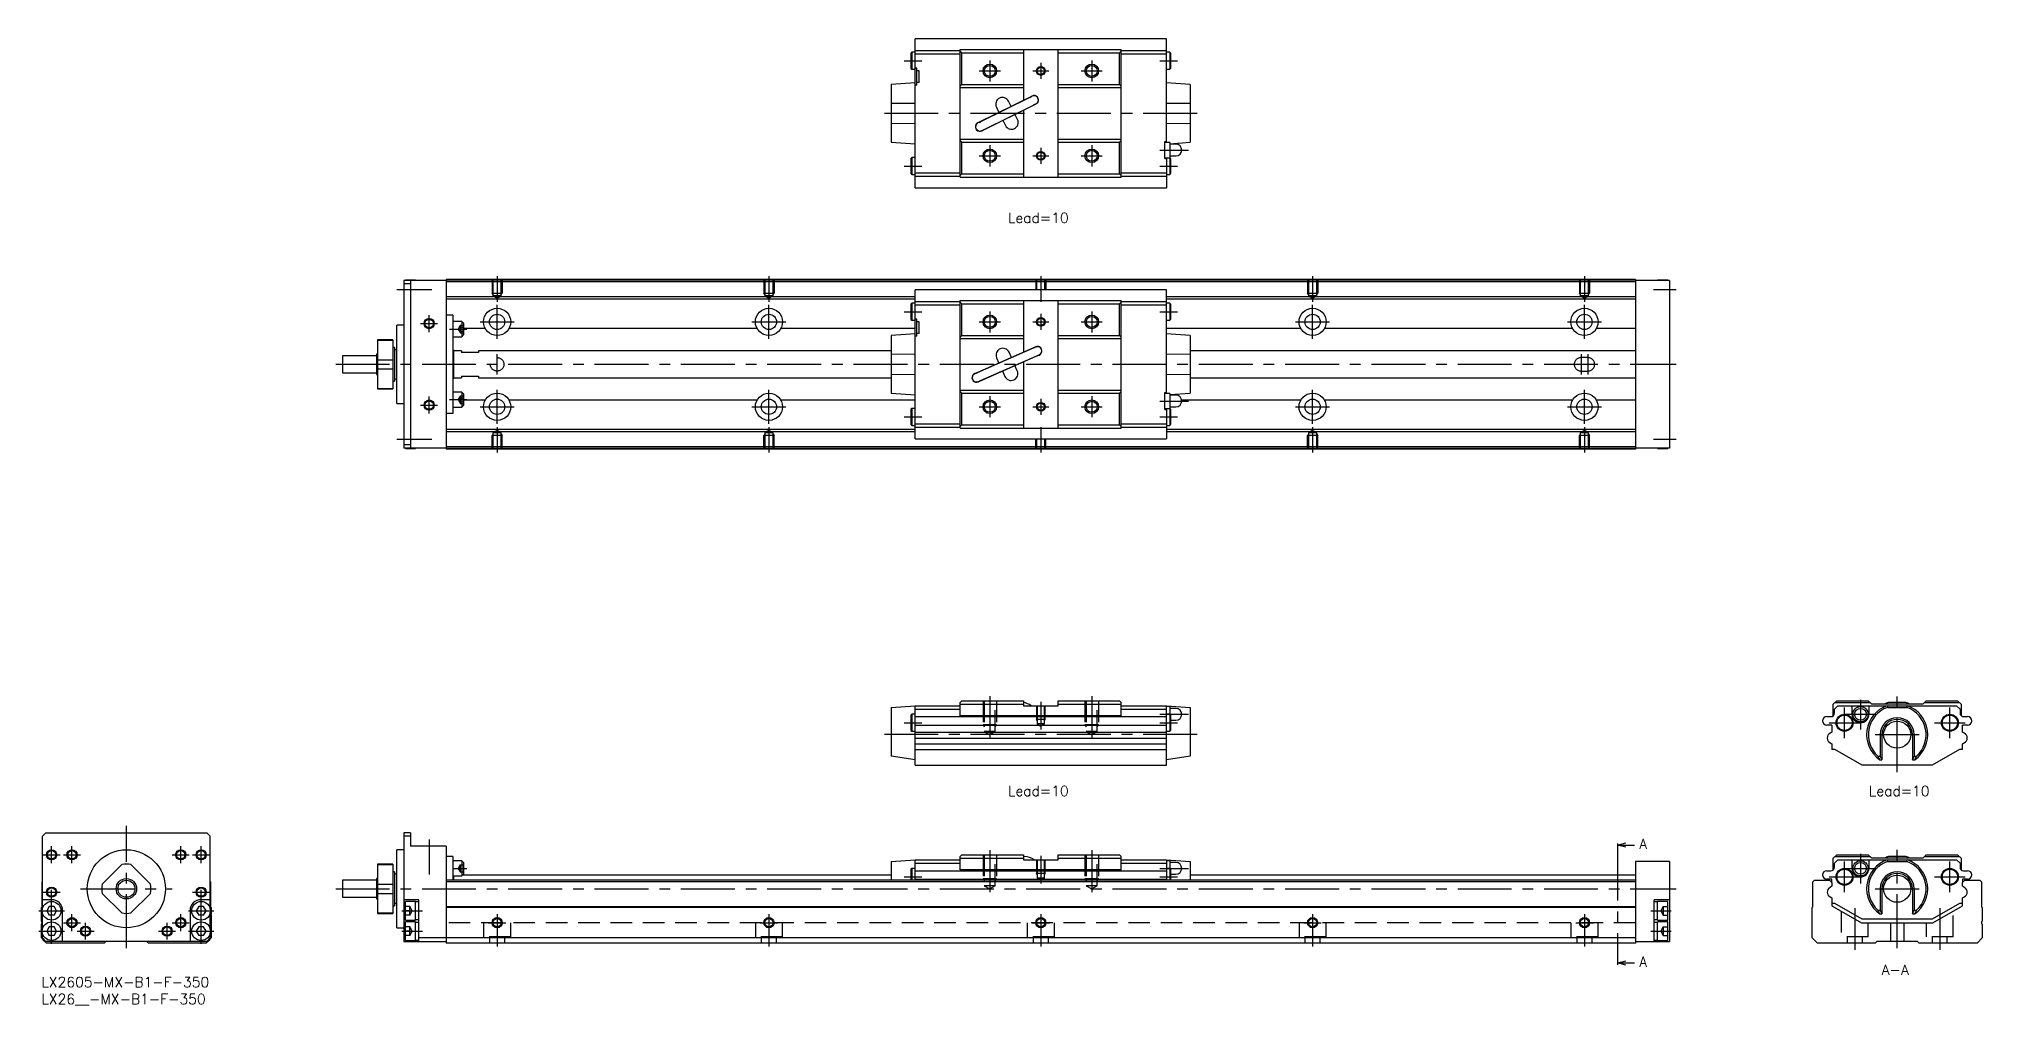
# Model space of a CAD drawing. Extents: x -1 to 571, y -8 to 276.
import ezdxf

# ---------------------------------------------------------------- set-up
doc = ezdxf.new("R2010")
doc.units = 0
doc.header["$LTSCALE"] = 0.5
doc.linetypes.add('CENTER', pattern=[50.8, 31.75, -6.35, 6.35, -6.35])
doc.linetypes.add('DASHED', pattern=[19.05, 12.7, -6.35])
for name, color, linetype in [('MSM_CENTER', 1, 'CENTER'), ('MSM_CONTINUOUS', 7, 'CONTINUOUS'), ('MSM_DASHED', 4, 'DASHED'), ('MSM_NARROW', 5, 'CONTINUOUS'), ('MSM_PART_NUMBER', 7, 'CONTINUOUS')]:
    doc.layers.add(name, color=color, linetype=linetype)
doc.styles.get("Standard").update_dxf_attribs({"font": 'txt.shx', "height": 1, "bigfont": 'bigfont.shx'})

# ---------------------------------------------------------------- blocks, each defined once
blk = doc.blocks.new('*U2')
at = {"layer": 'MSM_PART_NUMBER'}
blk.add_text('LX2605-MX-B1-F-350', height=3, dxfattribs=at).set_placement((0, -3))
blk = doc.blocks.new('*U3')
at = {"layer": 'MSM_PART_NUMBER'}
blk.add_text('LX26__-MX-B1-F-350', height=3, dxfattribs=at).set_placement((0, -8))

msp = doc.modelspace()

# ---------------------------------------------------------------- linework, layer by layer
at = {"layer": 'MSM_CENTER'}
for p, q in [((253.91, 269.82), (259.11, 269.82)), ((279.11, 269.92), (279.11, 263.72)), ((294.11, 269.18), (294.11, 264.45)), ((309.11, 269.92), (309.11, 263.72)), ((329.11, 269.82), (334.31, 269.82)), ((276.01, 266.82), (282.21, 266.82)), ((291.74, 266.82), (296.47, 266.82)), ((306.01, 266.82), (312.21, 266.82)), ((340.11, 254.32), (248.11, 254.32)), ((276.01, 241.82), (282.21, 241.82)), ((279.11, 244.92), (279.11, 238.72)), ((291.74, 241.82), (296.47, 241.82)), ((294.11, 244.18), (294.11, 239.45)), ((306.01, 241.82), (312.21, 241.82)), ((309.11, 244.92), (309.11, 238.72)), ((329.11, 243.52), (337.61, 243.52)), ((253.91, 238.82), (259.11, 238.82)), ((329.11, 238.82), (334.31, 238.82)), ((134.11, 206.42), (134.11, 198.79)), ((214.11, 206.42), (214.11, 198.79)), ((294.11, 206.42), (294.11, 198.79)), ((374.11, 206.42), (374.11, 198.79)), ((454.11, 206.42), (454.11, 198.79)), ((104.61, 202.42), (114.91, 202.42)), ((474.41, 202.42), (481.11, 202.42)), ((114.11, 189.92), (114.11, 194.92)), ((134.11, 187.92), (134.11, 197.92)), ((214.11, 187.92), (214.11, 197.92)), ((253.91, 195.92), (259.11, 195.92)), ((279.11, 196.02), (279.11, 189.82)), ((294.11, 195.28), (294.11, 190.55)), ((309.11, 196.02), (309.11, 189.82)), ((329.11, 195.92), (334.31, 195.92)), ((374.11, 187.92), (374.11, 197.92)), ((454.11, 187.92), (454.11, 197.92)), ((111.61, 192.42), (116.61, 192.42)), ((120.11, 190.81), (125.21, 190.81)), ((129.11, 192.92), (139.11, 192.92)), ((209.11, 192.92), (219.11, 192.92)), ((276.01, 192.92), (282.21, 192.92)), ((291.74, 192.92), (296.47, 192.92)), ((306.01, 192.92), (312.21, 192.92)), ((369.11, 192.92), (379.11, 192.92)), ((449.11, 192.92), (459.11, 192.92)), ((134.11, 177.42), (134.11, 183.42)), ((453.11, 183.42), (453.11, 177.42)), ((455.11, 183.42), (455.11, 177.42)), ((86.61, 180.42), (481.11, 180.42)), ((134.11, 162.92), (134.11, 172.92)), ((214.11, 162.92), (214.11, 172.92)), ((374.11, 162.92), (374.11, 172.92)), ((454.11, 162.92), (454.11, 172.92)), ((111.61, 168.42), (116.61, 168.42)), ((114.11, 165.92), (114.11, 170.92)), ((120.11, 170.02), (125.21, 170.02)), ((129.11, 167.92), (139.11, 167.92)), ((209.11, 167.92), (219.11, 167.92)), ((276.01, 167.92), (282.21, 167.92)), ((279.11, 171.02), (279.11, 164.82)), ((291.74, 167.92), (296.47, 167.92)), ((294.11, 170.28), (294.11, 165.55)), ((306.01, 167.92), (312.21, 167.92)), ((309.11, 171.02), (309.11, 164.82)), ((329.11, 169.62), (337.61, 169.62)), ((369.11, 167.92), (379.11, 167.92)), ((449.11, 167.92), (459.11, 167.92)), ((134.11, 161.93), (134.11, 154.42)), ((214.11, 161.93), (214.11, 154.42)), ((253.91, 164.92), (259.11, 164.92)), ((294.11, 161.93), (294.11, 154.42)), ((329.11, 164.92), (334.31, 164.92)), ((374.11, 161.93), (374.11, 154.42)), ((454.11, 161.93), (454.11, 154.42)), ((104.61, 158.42), (114.91, 158.42)), ((474.41, 158.42), (481.11, 158.42)), ((279.11, 82.72), (279.11, 70.34)), ((294.11, 81.07), (294.11, 72.91)), ((309.11, 82.72), (309.11, 70.34)), ((535.35, 81.62), (535.35, 72.87)), ((546.15, 60.37), (546.15, 82.67)), ((253.91, 74.87), (259.11, 74.87)), ((329.11, 77.37), (337.61, 77.37)), ((329.11, 74.87), (334.31, 74.87)), ((526.15, 74.87), (535.15, 74.87)), ((530.65, 70.37), (530.65, 79.37)), ((530.85, 77.37), (539.85, 77.37)), ((557.15, 74.87), (566.15, 74.87)), ((561.65, 70.37), (561.65, 79.37)), ((340.11, 71.37), (248.11, 71.37)), ((539.65, 71.37), (552.65, 71.37)), ((25, 8.5), (25, 44.5)), ((114.11, 40.5), (114.11, 30.19)), ((0.5, 36), (5.5, 36)), ((3, 33.5), (3, 38.5)), ((6.5, 36), (11.5, 36)), ((9, 33.5), (9, 38.5)), ((38.5, 36), (43.5, 36)), ((41, 33.5), (41, 38.5)), ((44.5, 36), (49.5, 36)), ((47, 33.5), (47, 38.5)), ((279.11, 37.35), (279.11, 24.96)), ((294.11, 35.7), (294.11, 27.54)), ((309.11, 37.35), (309.11, 24.96)), ((463.81, 38.36), (463.81, 4.63)), ((535.35, 36.25), (535.35, 27.5)), ((546.15, 8.5), (546.15, 37.5)), ((121.11, 32), (125.21, 32)), ((253.91, 29.5), (259.11, 29.5)), ((329.11, 32), (337.61, 32)), ((329.11, 29.5), (334.31, 29.5)), ((526.15, 29.5), (535.15, 29.5)), ((530.65, 25), (530.65, 34)), ((530.85, 32), (539.85, 32)), ((557.15, 29.5), (566.15, 29.5)), ((561.65, 25), (561.65, 34)), ((0.5, 25), (5.5, 25)), ((3, 9.75), (3, 27.5)), ((11.5, 26), (38.5, 26)), ((44.5, 25), (49.5, 25)), ((47, 9.75), (47, 27.5)), ((86.61, 26), (481.11, 26)), ((539.65, 26), (552.65, 26)), ((-0.75, 19.5), (6.75, 19.5)), ((9, 13.5), (9, 18.5)), ((41, 13.5), (41, 18.5)), ((43.25, 19.5), (50.75, 19.5)), ((106.11, 19.5), (112.11, 19.5)), ((134.11, 18.5), (134.11, 9)), ((214.11, 18.5), (214.11, 9)), ((294.11, 18.5), (294.11, 9)), ((374.11, 18.5), (374.11, 9)), ((454.11, 18.5), (454.11, 9)), ((473.61, 19.5), (479.61, 19.5)), ((533.65, 20.29), (533.65, 8)), ((558.65, 20.29), (558.65, 8)), ((-0.75, 13.5), (6.75, 13.5)), ((6.5, 16), (11.5, 16)), ((10.5, 13.5), (15.5, 13.5)), ((13, 11), (13, 16)), ((34.5, 13.5), (39.5, 13.5)), ((37, 11), (37, 16)), ((38.5, 16), (43.5, 16)), ((43.25, 13.5), (50.75, 13.5)), ((106.11, 13.5), (112.11, 13.5)), ((131.57, 16), (136.64, 16)), ((211.57, 16), (216.64, 16)), ((291.57, 16), (296.64, 16)), ((371.57, 16), (376.64, 16)), ((451.53, 16), (456.68, 16)), ((473.61, 13.5), (479.61, 13.5))]:
    msp.add_line(p, q, dxfattribs=at)
at = {"layer": 'MSM_CONTINUOUS'}
for p, q in [((331.11, 276.27), (257.11, 276.27)), ((257.11, 232.37), (257.11, 276.27)), ((331.11, 245.77), (331.11, 276.27)), ((256.16, 272.32), (255.91, 272.07)), ((255.91, 272.07), (255.91, 267.57)), ((257.11, 272.32), (256.16, 272.32)), ((256.16, 272.32), (256.16, 267.32)), ((257.11, 272.82), (270.41, 272.82)), ((257.11, 271.82), (270.41, 271.82)), ((270.41, 235.52), (270.41, 273.12)), ((270.41, 273.12), (317.81, 273.12)), ((270.91, 272.12), (270.41, 272.62)), ((270.91, 262.82), (270.91, 272.12)), ((270.91, 272.12), (289.01, 272.12)), ((289.01, 273.12), (289.01, 258.16)), ((299.21, 235.52), (299.21, 273.12)), ((299.21, 272.12), (317.31, 272.12)), ((317.81, 272.62), (317.31, 272.12)), ((317.31, 262.82), (317.31, 272.12)), ((317.81, 235.52), (317.81, 273.12)), ((317.81, 272.82), (331.11, 272.82)), ((317.81, 271.82), (331.11, 271.82)), ((332.06, 272.32), (331.11, 272.32)), ((332.06, 272.32), (332.06, 267.32)), ((332.31, 272.07), (332.06, 272.32)), ((332.31, 272.07), (332.31, 267.57)), ((257.11, 263.32), (250.11, 262.82)), ((255.91, 267.57), (256.16, 267.32)), ((256.16, 267.32), (257.11, 267.32)), ((257.61, 267.62), (257.11, 267.62)), ((257.61, 262.62), (257.61, 267.62)), ((258.31, 266.82), (257.61, 266.82)), ((258.31, 263.42), (257.61, 263.42)), ((258.31, 263.42), (258.31, 266.82)), ((331.11, 267.32), (332.06, 267.32)), ((338.11, 262.82), (331.11, 263.32)), ((332.06, 267.32), (332.31, 267.57)), ((250.11, 262.82), (250.11, 245.82)), ((257.61, 262.62), (257.11, 262.62)), ((270.41, 262.32), (270.91, 262.82)), ((270.41, 261.92), (289.01, 261.92)), ((270.91, 262.82), (289.01, 262.82)), ((291.58, 259.43), (275.58, 251.53)), ((290.87, 259.02), (276.34, 251.85)), ((285.37, 256.37), (284.62, 257.89)), ((290.87, 259.02), (291.2, 259.15)), ((291.6, 259.39), (291.29, 259.23)), ((299.21, 262.82), (317.31, 262.82)), ((299.21, 261.92), (317.81, 261.92)), ((317.31, 262.82), (317.81, 262.32)), ((338.11, 262.82), (338.11, 245.82)), ((257.11, 257.27), (250.11, 257.19)), ((275.92, 251.65), (275.6, 251.49)), ((276.03, 251.66), (276.34, 251.85)), ((276.73, 249.2), (292.73, 257.1)), ((277.44, 249.61), (291.98, 256.78)), ((281.03, 256.12), (281.79, 254.6)), ((282.94, 252.27), (283.69, 250.74)), ((287.28, 252.51), (286.52, 254.04)), ((289.01, 255.26), (289.01, 235.52)), ((292.28, 256.97), (291.98, 256.78)), ((292.39, 256.99), (292.71, 257.15)), ((338.11, 257.19), (331.11, 257.27)), ((250.11, 251.44), (257.11, 251.36)), ((270.41, 246.72), (289.01, 246.72)), ((270.91, 245.82), (270.41, 246.32)), ((276.71, 249.25), (277.02, 249.4)), ((277.11, 249.48), (277.44, 249.61)), ((299.21, 246.72), (317.81, 246.72)), ((317.81, 246.32), (317.31, 245.82)), ((330.61, 246.02), (331.11, 246.02)), ((330.61, 241.02), (330.61, 246.02)), ((331.11, 251.36), (338.11, 251.44)), ((250.11, 245.82), (257.11, 245.32)), ((256.16, 241.32), (255.91, 241.07)), ((255.91, 241.07), (255.91, 236.57)), ((256.16, 241.32), (256.16, 236.32)), ((257.11, 241.32), (256.16, 241.32)), ((270.91, 245.82), (289.01, 245.82)), ((270.91, 236.52), (270.91, 245.82)), ((299.21, 245.82), (317.31, 245.82)), ((317.31, 236.52), (317.31, 245.82)), ((332.11, 245.77), (330.61, 245.77)), ((330.61, 241.27), (332.11, 241.27)), ((330.61, 241.02), (331.11, 241.02)), ((331.11, 241.27), (331.11, 232.37)), ((332.06, 241.27), (332.06, 236.32)), ((332.11, 245.39), (338.11, 245.82)), ((332.11, 245.77), (332.11, 241.27)), ((333.86, 245.27), (332.11, 245.27)), ((332.11, 241.77), (333.86, 241.77)), ((332.31, 241.07), (332.11, 241.27)), ((332.31, 241.07), (332.31, 236.57)), ((255.91, 236.57), (256.16, 236.32)), ((256.16, 236.32), (257.11, 236.32)), ((257.11, 236.82), (270.41, 236.82)), ((257.11, 235.82), (270.41, 235.82)), ((270.41, 236.02), (270.91, 236.52)), ((270.41, 235.52), (317.81, 235.52)), ((270.91, 236.52), (289.01, 236.52)), ((299.21, 236.52), (317.31, 236.52)), ((317.31, 236.52), (317.81, 236.02)), ((317.81, 236.82), (331.11, 236.82)), ((317.81, 235.82), (331.11, 235.82)), ((331.11, 236.32), (332.06, 236.32)), ((332.06, 236.32), (332.31, 236.57)), ((257.11, 232.37), (331.11, 232.37)), ((119.11, 205.12), (106.61, 205.12)), ((106.61, 205.12), (106.61, 155.72)), ((108.61, 204.12), (106.61, 204.12)), ((107.11, 205.12), (107.11, 205.17)), ((110.11, 205.17), (107.11, 205.17)), ((108.61, 205.12), (108.61, 155.72)), ((110.11, 205.12), (110.11, 205.17)), ((119.11, 205.42), (119.11, 155.42)), ((469.11, 205.42), (119.11, 205.42)), ((469.11, 205.22), (119.11, 205.22)), ((469.11, 204.72), (119.11, 204.72)), ((257.11, 200.32), (119.11, 200.32)), ((331.11, 202.37), (257.11, 202.37)), ((257.11, 158.47), (257.11, 202.37)), ((331.11, 171.87), (331.11, 202.37)), ((469.11, 200.32), (331.11, 200.32)), ((469.11, 205.42), (469.11, 155.42)), ((479.11, 205.12), (469.11, 205.12)), ((475.61, 205.12), (475.61, 205.17)), ((478.61, 205.17), (475.61, 205.17)), ((478.61, 205.12), (478.61, 205.17)), ((479.11, 205.12), (479.11, 155.72)), ((257.11, 199.62), (119.11, 199.62)), ((121.11, 194.92), (119.11, 194.92)), ((121.11, 194.92), (121.11, 165.92)), ((256.16, 198.42), (255.91, 198.17)), ((255.91, 198.17), (255.91, 193.67)), ((257.11, 198.42), (256.16, 198.42)), ((256.16, 198.42), (256.16, 193.42)), ((257.11, 198.92), (270.41, 198.92)), ((257.11, 197.92), (270.41, 197.92)), ((270.41, 161.62), (270.41, 199.22)), ((270.41, 199.22), (317.81, 199.22)), ((270.91, 198.22), (270.41, 198.72)), ((270.91, 188.92), (270.91, 198.22)), ((270.91, 198.22), (289.01, 198.22)), ((289.01, 199.22), (289.01, 183.97)), ((299.21, 161.62), (299.21, 199.22)), ((299.21, 198.22), (317.31, 198.22)), ((317.81, 198.72), (317.31, 198.22)), ((317.31, 188.92), (317.31, 198.22)), ((317.81, 161.62), (317.81, 199.22)), ((317.81, 198.92), (331.11, 198.92)), ((317.81, 197.92), (331.11, 197.92)), ((469.11, 199.62), (331.11, 199.62)), ((332.06, 198.42), (331.11, 198.42)), ((332.06, 198.42), (332.06, 193.42)), ((332.31, 198.17), (332.06, 198.42)), ((332.31, 198.17), (332.31, 193.67)), ((106.61, 191.92), (104.61, 191.92)), ((104.61, 168.92), (104.61, 191.92)), ((123.71, 193.06), (121.11, 193.06)), ((123.71, 193.06), (123.71, 188.56)), ((124.21, 192.56), (123.71, 193.06)), ((123.71, 188.56), (124.21, 189.06)), ((124.21, 192.56), (124.21, 189.06)), ((130.62, 190.96), (124.21, 190.96)), ((210.62, 190.96), (137.59, 190.96)), ((257.11, 190.96), (217.59, 190.96)), ((257.11, 189.42), (250.11, 188.92)), ((250.11, 188.92), (250.11, 171.92)), ((255.91, 193.67), (256.16, 193.42)), ((256.16, 193.42), (257.11, 193.42)), ((257.61, 193.72), (257.11, 193.72)), ((257.61, 188.72), (257.61, 193.72)), ((258.31, 192.92), (257.61, 192.92)), ((258.31, 189.52), (257.61, 189.52)), ((258.31, 189.52), (258.31, 192.92)), ((270.41, 188.42), (270.91, 188.92)), ((270.91, 188.92), (289.01, 188.92)), ((299.21, 188.92), (317.31, 188.92)), ((317.31, 188.92), (317.81, 188.42)), ((331.11, 193.42), (332.06, 193.42)), ((370.62, 190.96), (331.11, 190.96)), ((338.11, 188.92), (331.11, 189.42)), ((332.06, 193.42), (332.31, 193.67)), ((338.11, 188.92), (338.11, 171.92)), ((450.62, 190.96), (377.59, 190.96)), ((469.11, 190.96), (457.59, 190.96)), ((98.61, 183.42), (98.61, 177.42)), ((98.91, 183.42), (98.61, 183.42)), ((103.41, 187.67), (98.91, 187.67)), ((98.91, 187.67), (98.91, 173.17)), ((98.91, 187.54), (103.41, 187.54)), ((103.41, 187.67), (103.41, 173.17)), ((103.91, 185.42), (103.41, 185.42)), ((103.91, 185.42), (103.91, 175.42)), ((104.61, 184.67), (103.91, 184.67)), ((121.11, 188.56), (123.71, 188.56)), ((121.31, 184.67), (121.11, 184.67)), ((121.31, 184.67), (121.31, 176.17)), ((123.61, 184.42), (121.31, 184.42)), ((123.61, 184.42), (123.61, 183.92)), ((128.61, 183.92), (123.61, 183.92)), ((128.61, 184.42), (128.61, 183.92)), ((250.11, 184.42), (128.61, 184.42)), ((257.11, 183.37), (250.11, 183.29)), ((257.61, 188.72), (257.11, 188.72)), ((270.41, 188.02), (289.01, 188.02)), ((292.63, 185.56), (274.63, 177.66)), ((291.9, 185.18), (275.4, 177.94)), ((275.68, 175.28), (293.68, 183.18)), ((285.46, 182.41), (284.78, 183.97)), ((292.65, 185.51), (292.33, 185.37)), ((293.33, 183.08), (293.66, 183.22)), ((299.21, 188.02), (317.81, 188.02)), ((338.11, 183.29), (331.11, 183.37)), ((469.11, 184.42), (338.11, 184.42)), ((88.61, 182.92), (88.61, 177.92)), ((98.61, 182.92), (88.61, 182.92)), ((88.61, 177.92), (98.61, 177.92)), ((98.61, 177.42), (98.91, 177.42)), ((98.91, 181.78), (103.41, 181.78)), ((98.91, 179.05), (103.41, 179.05)), ((250.11, 177.54), (257.11, 177.46)), ((274.98, 177.75), (274.65, 177.61)), ((276.41, 175.65), (292.91, 182.89)), ((281.12, 182.36), (281.8, 180.8)), ((282.85, 178.42), (283.53, 176.87)), ((287.19, 178.47), (286.51, 180.03)), ((289.01, 181.13), (289.01, 161.62)), ((331.11, 177.46), (338.11, 177.54)), ((98.91, 173.3), (103.41, 173.3)), ((98.91, 173.17), (103.41, 173.17)), ((103.41, 175.42), (103.91, 175.42)), ((103.91, 176.17), (104.61, 176.17)), ((121.11, 176.17), (121.31, 176.17)), ((123.71, 172.27), (121.11, 172.27)), ((121.31, 176.42), (123.61, 176.42)), ((123.61, 176.92), (128.61, 176.92)), ((123.61, 176.92), (123.61, 176.42)), ((123.71, 172.27), (123.71, 167.77)), ((124.21, 171.77), (123.71, 172.27)), ((124.21, 171.77), (124.21, 168.27)), ((128.61, 176.92), (128.61, 176.42)), ((128.61, 176.42), (250.11, 176.42)), ((250.11, 171.92), (257.11, 171.42)), ((270.41, 172.82), (289.01, 172.82)), ((270.91, 171.92), (270.41, 172.42)), ((270.91, 171.92), (289.01, 171.92)), ((270.91, 162.62), (270.91, 171.92)), ((275.66, 175.32), (275.98, 175.46)), ((299.21, 172.82), (317.81, 172.82)), ((299.21, 171.92), (317.31, 171.92)), ((317.81, 172.42), (317.31, 171.92)), ((317.31, 162.62), (317.31, 171.92)), ((330.61, 172.12), (331.11, 172.12)), ((330.61, 167.12), (330.61, 172.12)), ((332.11, 171.87), (330.61, 171.87)), ((332.11, 171.49), (338.11, 171.92)), ((332.11, 171.87), (332.11, 167.37)), ((338.11, 176.42), (469.11, 176.42)), ((104.61, 168.92), (106.61, 168.92)), ((121.11, 165.92), (119.11, 165.92)), ((121.11, 167.77), (123.71, 167.77)), ((123.71, 167.77), (124.21, 168.27)), ((130.62, 169.88), (124.21, 169.88)), ((210.62, 169.88), (137.59, 169.88)), ((257.11, 169.88), (217.59, 169.88)), ((256.16, 167.42), (255.91, 167.17)), ((255.91, 167.17), (255.91, 162.67)), ((256.16, 167.42), (256.16, 162.42)), ((257.11, 167.42), (256.16, 167.42)), ((330.61, 167.37), (332.11, 167.37)), ((330.61, 167.12), (331.11, 167.12)), ((331.11, 167.37), (331.11, 158.47)), ((332.06, 167.37), (332.06, 162.42)), ((333.86, 171.37), (332.11, 171.37)), ((332.11, 167.87), (333.86, 167.87)), ((332.31, 167.17), (332.11, 167.37)), ((332.31, 167.17), (332.31, 162.67)), ((370.62, 169.88), (335.59, 169.88)), ((450.62, 169.88), (377.59, 169.88)), ((469.11, 169.88), (457.59, 169.88)), ((257.11, 161.22), (119.11, 161.22)), ((257.11, 160.52), (119.11, 160.52)), ((255.91, 162.67), (256.16, 162.42)), ((256.16, 162.42), (257.11, 162.42)), ((257.11, 162.92), (270.41, 162.92)), ((257.11, 161.92), (270.41, 161.92)), ((270.41, 162.12), (270.91, 162.62)), ((270.41, 161.62), (317.81, 161.62)), ((270.91, 162.62), (289.01, 162.62)), ((299.21, 162.62), (317.31, 162.62)), ((317.31, 162.62), (317.81, 162.12)), ((317.81, 162.92), (331.11, 162.92)), ((317.81, 161.92), (331.11, 161.92)), ((331.11, 162.42), (332.06, 162.42)), ((469.11, 161.22), (331.11, 161.22)), ((469.11, 160.52), (331.11, 160.52)), ((332.06, 162.42), (332.31, 162.67)), ((108.61, 156.72), (106.61, 156.72)), ((119.11, 155.72), (106.61, 155.72)), ((107.11, 155.67), (107.11, 155.72)), ((107.11, 155.67), (110.11, 155.67)), ((110.11, 155.67), (110.11, 155.72)), ((469.11, 156.12), (119.11, 156.12)), ((469.11, 155.62), (119.11, 155.62)), ((469.11, 155.42), (119.11, 155.42)), ((257.11, 158.47), (331.11, 158.47)), ((479.11, 155.72), (469.11, 155.72)), ((475.61, 155.67), (478.61, 155.67)), ((478.61, 155.67), (478.61, 155.72)), ((270.41, 80.87), (270.91, 81.37)), ((270.41, 76.96), (270.41, 80.87)), ((270.41, 80.37), (289.01, 80.37)), ((270.91, 81.37), (289.01, 81.37)), ((289.01, 81.37), (289.01, 79.87)), ((299.21, 79.87), (299.21, 81.37)), ((299.21, 81.37), (317.31, 81.37)), ((299.21, 80.37), (317.81, 80.37)), ((317.31, 81.37), (317.81, 80.87)), ((317.81, 76.96), (317.81, 80.87)), ((528.34, 81.37), (527.34, 80.37)), ((527.34, 76.96), (527.34, 80.37)), ((527.84, 80.87), (538.15, 80.87)), ((528.34, 81.37), (537.65, 81.37)), ((538.55, 80.47), (537.65, 81.37)), ((538.55, 80.47), (553.75, 80.47)), ((543.9, 80.87), (543.83, 80.87)), ((548.39, 80.87), (543.9, 80.87)), ((554.65, 81.37), (553.75, 80.47)), ((554.15, 80.87), (564.44, 80.87)), ((554.65, 81.37), (563.94, 81.37)), ((564.94, 80.37), (563.94, 81.37)), ((564.94, 80.37), (564.94, 76.96)), ((250.11, 79.37), (257.11, 79.87)), ((250.11, 79.37), (250.11, 65.05)), ((256.16, 77.37), (255.91, 77.12)), ((255.91, 77.12), (255.91, 72.62)), ((257.11, 77.37), (256.16, 77.37)), ((256.16, 77.37), (256.16, 72.37)), ((257.11, 79.87), (270.41, 79.87)), ((257.11, 62.37), (257.11, 79.87)), ((257.11, 78.87), (270.41, 78.87)), ((257.11, 76.67), (331.11, 76.67)), ((317.81, 76.96), (270.41, 76.96)), ((289.01, 79.87), (299.21, 79.87)), ((317.81, 79.87), (331.11, 79.87)), ((317.81, 78.87), (331.11, 78.87)), ((331.11, 79.87), (338.11, 79.37)), ((331.11, 62.37), (331.11, 79.87)), ((332.11, 79.62), (331.11, 79.62)), ((332.06, 77.37), (331.11, 77.37)), ((332.31, 77.12), (332.06, 77.37)), ((332.06, 77.37), (332.06, 72.37)), ((332.11, 79.62), (332.11, 77.32)), ((333.86, 79.12), (332.11, 79.12)), ((332.31, 77.12), (332.31, 72.62)), ((332.31, 75.62), (333.86, 75.62)), ((338.11, 79.37), (338.11, 65.05)), ((525.45, 76.67), (526.65, 76.67)), ((527.65, 78.87), (528.65, 79.87)), ((527.65, 77.67), (527.65, 78.87)), ((528.65, 79.87), (563.65, 79.87)), ((532.85, 77.37), (532.85, 79.87)), ((537.85, 79.87), (537.85, 77.37)), ((543.19, 79.87), (543.27, 79.37)), ((543.27, 79.37), (549.02, 79.37)), ((549.02, 79.37), (549.1, 79.87)), ((563.65, 79.87), (564.65, 78.87)), ((564.65, 78.87), (564.65, 77.67)), ((565.65, 76.67), (566.85, 76.67)), ((255.91, 72.62), (256.16, 72.37)), ((256.16, 72.37), (257.11, 72.37)), ((257.11, 74.17), (331.11, 74.17)), ((257.11, 72.1), (331.11, 72.1)), ((257.11, 70.37), (331.11, 70.37)), ((257.11, 68.65), (331.11, 68.65)), ((331.11, 72.37), (332.06, 72.37)), ((332.06, 72.37), (332.31, 72.62)), ((526.95, 74.17), (525.45, 74.17)), ((526.95, 72.1), (526.39, 71.77)), ((526.39, 68.97), (526.95, 68.65)), ((526.95, 74.17), (526.95, 72.1)), ((526.95, 68.65), (526.95, 67.04)), ((541.15, 71.37), (541.15, 65.05)), ((541.65, 71.37), (541.65, 63.99)), ((550.65, 71.37), (550.65, 63.99)), ((551.15, 71.37), (551.15, 65.05)), ((566.85, 74.17), (565.35, 74.17)), ((565.35, 72.1), (565.35, 74.17)), ((565.91, 71.77), (565.35, 72.1)), ((565.35, 68.65), (565.91, 68.97)), ((565.35, 67.04), (565.35, 68.65)), ((257.11, 63.99), (250.11, 65.05)), ((257.11, 67.04), (331.11, 67.04)), ((338.11, 65.05), (331.11, 63.99)), ((527.8, 67.04), (526.95, 67.04)), ((535.87, 62.37), (527.8, 67.04)), ((540.46, 65.05), (541.15, 65.05)), ((540.99, 63.99), (541.65, 63.99)), ((541.15, 65.05), (541.65, 63.99)), ((550.65, 63.99), (551.15, 65.05)), ((550.65, 63.99), (551.3, 63.99)), ((551.15, 65.05), (551.83, 65.05)), ((564.5, 67.04), (556.42, 62.37)), ((565.35, 67.04), (564.5, 67.04)), ((257.11, 62.37), (331.11, 62.37)), ((556.42, 62.37), (535.87, 62.37)), ((0.3, 41.5), (1.3, 42.5)), ((0.3, 20.02), (0.3, 41.5)), ((1.3, 42.5), (48.7, 42.5)), ((48.7, 42.5), (49.7, 41.5)), ((49.7, 20.02), (49.7, 41.5)), ((108.61, 42.5), (106.61, 42.5)), ((106.61, 42.5), (106.61, 10.5)), ((108.61, 41.5), (106.61, 41.5)), ((108.61, 42.5), (108.61, 38.5)), ((106.61, 37.5), (104.61, 37.5)), ((104.61, 14.5), (104.61, 37.5)), ((119.11, 38.5), (108.61, 38.5)), ((119.11, 38.5), (119.11, 10)), ((121.11, 35.5), (119.11, 35.5)), ((121.11, 35.5), (121.11, 28.5)), ((250.11, 34), (257.11, 34.5)), ((257.11, 28.5), (257.11, 34.5)), ((257.11, 34.5), (270.41, 34.5)), ((270.41, 35.5), (270.91, 36)), ((270.41, 31.59), (270.41, 35.5)), ((270.41, 35), (289.01, 35)), ((270.91, 36), (289.01, 36)), ((289.01, 36), (289.01, 34.5)), ((289.26, 35.5), (289.01, 35.5)), ((289.01, 34.5), (299.21, 34.5)), ((299.21, 34.5), (299.21, 36)), ((299.21, 36), (317.31, 36)), ((299.21, 35), (317.81, 35)), ((317.31, 36), (317.81, 35.5)), ((317.81, 31.59), (317.81, 35.5)), ((317.81, 34.5), (331.11, 34.5)), ((331.11, 34.5), (338.11, 34)), ((331.11, 34.5), (331.11, 28.5)), ((463.81, 38.86), (466.31, 39.53)), ((463.81, 39.36), (463.81, 38.36)), ((466.31, 38.19), (463.81, 38.86)), ((463.81, 38.86), (468.81, 38.86)), ((528.34, 36), (527.34, 35)), ((527.34, 31.59), (527.34, 35)), ((527.65, 33.5), (528.65, 34.5)), ((527.84, 35.5), (538.15, 35.5)), ((528.34, 36), (537.65, 36)), ((528.65, 34.5), (563.65, 34.5)), ((532.85, 32), (532.85, 34.5)), ((538.55, 35.1), (537.65, 36)), ((537.85, 34.5), (537.85, 32)), ((538.55, 35.1), (553.75, 35.1)), ((543.19, 34.5), (543.27, 34)), ((543.9, 35.5), (543.83, 35.5)), ((548.39, 35.5), (543.9, 35.5)), ((549.02, 34), (549.1, 34.5)), ((554.65, 36), (553.75, 35.1)), ((554.15, 35.5), (564.44, 35.5)), ((554.65, 36), (563.94, 36)), ((563.65, 34.5), (564.65, 33.5)), ((564.94, 35), (563.94, 36)), ((564.94, 35), (564.94, 31.59)), ((17.88, 27.36), (23.64, 33.12)), ((26.36, 33.12), (32.12, 27.36)), ((98.91, 29), (98.61, 29)), ((98.61, 29), (98.61, 23)), ((103.41, 33.25), (98.91, 33.25)), ((98.91, 33.25), (98.91, 18.75)), ((98.91, 33.12), (103.41, 33.12)), ((103.41, 33.25), (103.41, 18.75)), ((103.91, 31), (103.41, 31)), ((103.91, 31), (103.91, 21)), ((104.61, 30.25), (103.91, 30.25)), ((123.71, 34.25), (121.11, 34.25)), ((121.11, 29.75), (123.71, 29.75)), ((121.31, 29.75), (121.31, 28.5)), ((124.21, 33.75), (123.71, 34.25)), ((123.71, 34.25), (123.71, 29.75)), ((123.71, 29.75), (124.21, 30.25)), ((250.11, 30), (123.96, 30)), ((124.21, 33.75), (124.21, 30.25)), ((250.11, 34), (250.11, 28.5)), ((256.16, 32), (255.91, 31.75)), ((255.91, 31.75), (255.91, 28.5)), ((257.11, 32), (256.16, 32)), ((256.16, 32), (256.16, 28.5)), ((257.11, 33.5), (270.41, 33.5)), ((257.11, 31.3), (331.11, 31.3)), ((257.11, 28.8), (331.11, 28.8)), ((317.81, 31.59), (270.41, 31.59)), ((317.81, 33.5), (331.11, 33.5)), ((332.11, 34.25), (331.11, 34.25)), ((332.06, 32), (331.11, 32)), ((332.31, 31.75), (332.06, 32)), ((332.06, 32), (332.06, 28.5)), ((332.11, 34.25), (332.11, 31.95)), ((333.86, 33.75), (332.11, 33.75)), ((332.31, 31.75), (332.31, 28.5)), ((332.31, 30.25), (333.86, 30.25)), ((338.11, 34), (338.11, 28.5)), ((469.11, 30), (338.11, 30)), ((479.11, 34), (469.11, 34)), ((469.11, 34), (469.11, 10)), ((479.11, 34), (479.11, 10.5)), ((525.45, 31.3), (526.65, 31.3)), ((526.95, 28.8), (525.45, 28.8)), ((526.95, 27.8), (526.95, 28.8)), ((527.65, 32.3), (527.65, 33.5)), ((543.27, 34), (549.02, 34)), ((564.65, 33.5), (564.65, 32.3)), ((566.85, 28.8), (565.35, 28.8)), ((565.35, 28.8), (565.35, 27.8)), ((565.65, 31.3), (566.85, 31.3)), ((0.2, 28), (0.3, 28.1)), ((0.2, 20.7), (0.2, 28)), ((23.64, 18.88), (17.88, 24.64)), ((32.12, 24.64), (26.36, 18.88)), ((49.7, 28.1), (49.8, 28)), ((49.8, 28), (49.8, 20.7)), ((98.61, 28.5), (88.61, 28.5)), ((88.61, 28.5), (88.61, 23.5)), ((88.61, 23.5), (98.61, 23.5)), ((98.61, 23), (98.91, 23)), ((98.91, 27.36), (103.41, 27.36)), ((98.91, 24.64), (103.41, 24.64)), ((469.11, 28.5), (119.11, 28.5)), ((469.11, 28), (119.11, 28)), ((521.35, 28), (521.85, 28.5)), ((521.35, 20.7), (521.35, 28)), ((521.85, 28.5), (526.25, 28.5)), ((526.25, 28.5), (526.95, 27.8)), ((526.95, 26.72), (526.39, 26.4)), ((526.39, 23.6), (526.95, 23.28)), ((526.95, 27.8), (526.95, 26.72)), ((526.95, 23.28), (526.95, 21)), ((541.15, 26), (541.15, 19.68)), ((541.65, 26), (541.65, 18.62)), ((550.65, 26), (550.65, 18.62)), ((551.15, 26), (551.15, 19.68)), ((565.35, 27.8), (566.05, 28.5)), ((565.35, 26.72), (565.35, 27.8)), ((565.91, 26.4), (565.35, 26.72)), ((565.35, 23.28), (565.91, 23.6)), ((565.35, 21), (565.35, 23.28)), ((566.05, 28.5), (570.45, 28.5)), ((570.45, 28.5), (570.95, 28)), ((570.95, 28), (570.95, 20.7)), ((0, 20.5), (0.2, 20.7)), ((0, 16.4), (0, 20.5)), ((3, 22.75), (0.3, 22.75)), ((0.3, 14.02), (0.3, 18.98)), ((2.28, 20.75), (1.56, 19.5)), ((1.56, 19.5), (2.28, 18.25)), ((3.72, 20.75), (2.28, 20.75)), ((3.72, 18.25), (2.28, 18.25)), ((4.44, 19.5), (3.72, 20.75)), ((3.72, 18.25), (4.44, 19.5)), ((6.25, 10.5), (6.25, 19.5)), ((43.75, 19.5), (43.75, 10.5)), ((46.28, 20.75), (45.56, 19.5)), ((45.56, 19.5), (46.28, 18.25)), ((47.72, 20.75), (46.28, 20.75)), ((47.72, 18.25), (46.28, 18.25)), ((49.7, 22.75), (47, 22.75)), ((48.44, 19.5), (47.72, 20.75)), ((47.72, 18.25), (48.44, 19.5)), ((49.7, 14.02), (49.7, 18.98)), ((49.8, 20.7), (50, 20.5)), ((50, 20.5), (50, 11.5)), ((98.91, 18.88), (103.41, 18.88)), ((98.91, 18.75), (103.41, 18.75)), ((103.41, 21), (103.91, 21)), ((103.91, 21.75), (104.61, 21.75)), ((111.11, 22.75), (106.61, 22.75)), ((107.11, 16.75), (107.11, 22.25)), ((110.11, 22.25), (107.11, 22.25)), ((110.11, 16.75), (110.11, 22.25)), ((111.11, 22.1), (110.11, 22.1)), ((111.11, 10.5), (111.11, 22.75)), ((469.11, 20.7), (119.11, 20.7)), ((469.11, 20.5), (119.11, 20.5)), ((474.61, 10.5), (474.61, 22.75)), ((479.11, 22.75), (474.61, 22.75)), ((475.61, 22.1), (474.61, 22.1)), ((475.61, 16.75), (475.61, 22.25)), ((478.61, 22.25), (475.61, 22.25)), ((478.61, 16.75), (478.61, 22.25)), ((521.15, 20.5), (521.35, 20.7)), ((521.15, 11.5), (521.15, 20.5)), ((527.8, 21.66), (526.95, 21.66)), ((526.95, 21), (535.61, 16)), ((535.87, 17), (527.8, 21.66)), ((540.46, 19.68), (541.15, 19.68)), ((540.99, 18.62), (541.65, 18.62)), ((541.15, 19.68), (541.65, 18.62)), ((550.65, 18.62), (551.15, 19.68)), ((550.65, 18.62), (551.3, 18.62)), ((551.15, 19.68), (551.83, 19.68)), ((564.5, 21.66), (556.42, 17)), ((556.68, 16), (565.35, 21)), ((565.35, 21.66), (564.5, 21.66)), ((570.95, 20.7), (571.15, 20.5)), ((571.15, 20.5), (571.15, 16.4)), ((0, 11.5), (0, 15.6)), ((1.5, 10), (0, 11.5)), ((0.3, 11.5), (0.3, 12.98)), ((0.3, 11.5), (1.3, 10.5)), ((2.28, 14.75), (1.56, 13.5)), ((1.56, 13.5), (2.28, 12.25)), ((3.72, 14.75), (2.28, 14.75)), ((3.72, 12.25), (2.28, 12.25)), ((4.44, 13.5), (3.72, 14.75)), ((3.72, 12.25), (4.44, 13.5)), ((46.28, 14.75), (45.56, 13.5)), ((45.56, 13.5), (46.28, 12.25)), ((47.72, 14.75), (46.28, 14.75)), ((47.72, 12.25), (46.28, 12.25)), ((48.44, 13.5), (47.72, 14.75)), ((47.72, 12.25), (48.44, 13.5)), ((50, 11.5), (48.5, 10)), ((48.7, 10.5), (49.7, 11.5)), ((49.7, 11.5), (49.7, 12.98)), ((104.61, 14.5), (106.61, 14.5)), ((107.11, 16.75), (110.11, 16.75)), ((107.11, 10.75), (107.11, 16.25)), ((110.11, 16.25), (107.11, 16.25)), ((110.11, 16.9), (111.11, 16.9)), ((110.11, 10.75), (110.11, 16.25)), ((111.11, 16.1), (110.11, 16.1)), ((469.11, 11.5), (111.11, 11.5)), ((474.61, 16.9), (475.61, 16.9)), ((475.61, 16.1), (474.61, 16.1)), ((475.61, 16.75), (478.61, 16.75)), ((475.61, 10.75), (475.61, 16.25)), ((478.61, 16.25), (475.61, 16.25)), ((478.61, 10.75), (478.61, 16.25)), ((522.65, 10), (521.15, 11.5)), ((535.61, 16), (556.68, 16)), ((556.42, 17), (535.87, 17)), ((571.15, 11.5), (569.65, 10)), ((571.15, 15.6), (571.15, 11.5)), ((48.7, 10.5), (1.3, 10.5)), ((18.5, 10), (1.5, 10)), ((19, 10.5), (18.5, 10)), ((31.52, 10), (31.02, 10.5)), ((48.5, 10), (31.52, 10)), ((106.61, 10.5), (119.11, 10.5)), ((107.11, 10.75), (110.11, 10.75)), ((110.11, 10.9), (111.11, 10.9)), ((469.11, 10), (119.11, 10)), ((469.11, 10.5), (479.11, 10.5)), ((474.61, 10.9), (475.61, 10.9)), ((475.61, 10.75), (478.61, 10.75)), ((539.63, 10), (522.65, 10)), ((540.13, 10.5), (539.63, 10)), ((552.15, 10.5), (540.13, 10.5)), ((552.65, 10), (552.15, 10.5)), ((569.65, 10), (552.65, 10)), ((463.81, 4.13), (466.31, 4.8)), ((463.81, 4.63), (463.81, 3.63)), ((466.31, 3.46), (463.81, 4.13)), ((463.81, 4.13), (468.81, 4.13))]:
    msp.add_line(p, q, dxfattribs=at)
for centre, radius in [((279.11, 266.82), 1.62), ((294.11, 266.82), 1.06), ((309.11, 266.82), 1.62), ((279.11, 241.82), 1.62), ((294.11, 241.82), 1.06), ((309.11, 241.82), 1.62), ((134.11, 192.92), 4), ((134.11, 192.92), 2.25), ((214.11, 192.92), 4), ((214.11, 192.92), 2.25), ((279.11, 192.92), 1.62), ((309.11, 192.92), 1.62), ((374.11, 192.92), 4), ((374.11, 192.92), 2.25), ((454.11, 192.92), 4), ((454.11, 192.92), 2.25), ((114.11, 192.42), 1.23), ((294.11, 192.92), 1.06), ((134.11, 167.92), 4), ((214.11, 167.92), 4), ((374.11, 167.92), 4), ((454.11, 167.92), 4), ((114.11, 168.42), 1.23), ((134.11, 167.92), 2.25), ((214.11, 167.92), 2.25), ((279.11, 167.92), 1.62), ((294.11, 167.92), 1.06), ((309.11, 167.92), 1.62), ((374.11, 167.92), 2.25), ((454.11, 167.92), 2.25), ((530.65, 74.87), 2.5), ((530.65, 74.87), 2.25), ((535.35, 77.37), 2.25), ((535.35, 77.37), 1.75), ((546.15, 71.37), 4), ((561.65, 74.87), 2.5), ((561.65, 74.87), 2.25), ((3, 36), 1.23), ((9, 36), 1.23), ((25, 26), 11.5), ((41, 36), 1.23), ((47, 36), 1.23), ((25, 26), 3), ((530.65, 29.5), 2.5), ((530.65, 29.5), 2.25), ((535.35, 32), 2.25), ((535.35, 32), 1.75), ((546.15, 26), 4), ((561.65, 29.5), 2.5), ((561.65, 29.5), 2.25), ((3, 25), 1.23), ((25, 26), 2.5), ((47, 25), 1.23), ((3, 19.5), 2.75), ((9, 16), 1.23), ((41, 16), 1.23), ((47, 19.5), 2.75), ((134.11, 16), 1.23), ((214.11, 16), 1.23), ((294.11, 16), 1.23), ((374.11, 16), 1.23), ((454.11, 16), 1.23), ((3, 13.5), 2.75), ((13, 13.5), 1.23), ((37, 13.5), 1.23), ((47, 13.5), 2.75)]:
    msp.add_circle(centre, radius, dxfattribs=at)
for centre, radius, start, end in [((282.83, 257.01), 2, 26.2779, 206.2779), ((292.16, 258.27), 1.3, 275.5498, 137.006), ((292.16, 258.27), 1.25, 296.2779, 116.2779), ((276.16, 250.37), 1.3, 95.5498, 317.006), ((285.48, 251.63), 2, 206.2779, 26.2779), ((276.16, 250.37), 1.25, 116.2779, 296.2779), ((333.86, 243.52), 1.75, 270, 90), ((282.95, 183.16), 2, 23.6961, 203.6961), ((293.3, 181.52), 3.92, 105.6343, 110.9103), ((293.16, 184.37), 1.3, 272.968, 134.4242), ((293.16, 184.37), 1.25, 293.6961, 113.6961), ((292.2, 184.54), 1.8, 293.3543, 304.8918), ((275.16, 176.47), 1.3, 92.968, 314.4242), ((275.16, 176.47), 1.25, 113.6961, 293.6961), ((279.11, 170.91), 7.94, 117.8361, 120.4339), ((285.36, 177.67), 2, 203.6961, 23.6961), ((275.67, 177.31), 1.82, 282.5713, 293.9767), ((333.86, 169.62), 1.75, 270, 90), ((288.29, 76), 4.88, 52.5564, 81.5517), ((543.94, 78.76), 2.12, 91.0143, 125.7914), ((548.34, 78.74), 2.14, 54.3594, 88.7845), ((333.86, 77.37), 1.75, 270, 90), ((525.45, 75.42), 1.25, 90, 270), ((526.65, 77.67), 1, 270, 0), ((535.35, 77.37), 2.5, 180, 0), ((546.15, 71.37), 9, 109.1881, 235.0848), ((546.15, 71.37), 8.5, 109.7499, 228.0214), ((546.15, 71.37), 5, 0, 180), ((546.15, 71.37), 4.5, 0, 180), ((546.15, 71.37), 8.5, 311.9786, 70.2501), ((546.15, 71.37), 9, 304.9152, 70.8119), ((565.65, 77.67), 1, 180, 270), ((566.85, 75.42), 1.25, 270, 90), ((527.26, 70.26), 1.75, 120.0001, 176.2321), ((527.26, 70.49), 1.75, 183.7679, 239.9999), ((565.03, 70.26), 1.75, 3.7679, 59.9999), ((565.03, 70.49), 1.75, 300.0001, 356.2321), ((547.31, 67.84), 7.4, 202.1059, 211.3183), ((544.98, 67.84), 7.4, 328.6827, 337.893), ((289.23, 30.53), 4.97, 53.0275, 89.6143), ((546.15, 26), 9, 109.1881, 235.0848), ((543.94, 33.38), 2.12, 91.0143, 125.7914), ((548.34, 33.36), 2.14, 54.3594, 88.7845), ((546.15, 26), 9, 304.9152, 70.8119), ((25, 26), 7.25, 79.1484, 100.8516), ((333.86, 32), 1.75, 270, 90), ((525.45, 30.05), 1.25, 90, 270), ((526.65, 32.3), 1, 270, 0), ((535.35, 32), 2.5, 180, 0), ((546.15, 26), 8.5, 109.7499, 228.0214), ((546.15, 26), 5, 0, 180), ((546.15, 26), 4.5, 0, 180), ((546.15, 26), 8.5, 311.9786, 70.2501), ((565.65, 32.3), 1, 180, 270), ((566.85, 30.05), 1.25, 270, 90), ((25, 26), 7.25, 169.1484, 190.8516), ((25, 26), 7.25, 349.1484, 10.8516), ((527.26, 24.88), 1.75, 120.0001, 176.2321), ((527.26, 25.12), 1.75, 183.7679, 239.9999), ((565.03, 24.88), 1.75, 3.7679, 59.9999), ((565.03, 25.12), 1.75, 300.0001, 356.2321), ((3, 19.5), 3.25, 0, 90), ((25, 26), 7.25, 259.1484, 280.8516), ((47, 19.5), 3.25, 90, 180), ((547.31, 22.46), 7.4, 202.1059, 211.3183), ((544.98, 22.47), 7.4, 328.6827, 337.893), ((-0.3, 16), 0.5, 306.8761, 53.1239), ((571.45, 16), 0.5, 126.8761, 233.1239), ((1.3, 11.5), 1, 201.8195, 248.1805), ((48.7, 11.5), 1, 291.8106, 338.1894)]:
    msp.add_arc(centre, radius, start, end, dxfattribs=at)
at = {"layer": 'MSM_DASHED'}
for p, q in [((132.61, 205.42), (132.61, 201.42)), ((132.61, 201.42), (135.61, 201.42)), ((132.88, 200.95), (132.61, 201.42)), ((132.88, 205.42), (132.88, 200.62)), ((132.88, 200.62), (134.11, 199.91)), ((135.34, 200.62), (132.88, 200.62)), ((134.11, 199.91), (135.34, 200.62)), ((135.34, 200.62), (135.34, 205.42)), ((135.34, 200.95), (135.61, 201.42)), ((135.61, 205.42), (135.61, 201.42)), ((212.61, 205.42), (212.61, 201.42)), ((212.61, 201.42), (215.61, 201.42)), ((212.88, 200.95), (212.61, 201.42)), ((212.88, 205.42), (212.88, 200.62)), ((212.88, 200.62), (214.11, 199.91)), ((215.34, 200.62), (212.88, 200.62)), ((214.11, 199.91), (215.34, 200.62)), ((215.34, 200.62), (215.34, 205.42)), ((215.34, 200.95), (215.61, 201.42)), ((215.61, 205.42), (215.61, 201.42)), ((292.61, 205.42), (292.61, 202.37)), ((292.88, 205.42), (292.88, 202.37)), ((295.34, 202.37), (295.34, 205.42)), ((295.61, 205.42), (295.61, 202.37)), ((372.61, 205.42), (372.61, 201.42)), ((372.61, 201.42), (375.61, 201.42)), ((372.88, 200.95), (372.61, 201.42)), ((372.88, 205.42), (372.88, 200.62)), ((372.88, 200.62), (374.11, 199.91)), ((375.34, 200.62), (372.88, 200.62)), ((374.11, 199.91), (375.34, 200.62)), ((375.34, 200.62), (375.34, 205.42)), ((375.34, 200.95), (375.61, 201.42)), ((375.61, 205.42), (375.61, 201.42)), ((452.61, 205.42), (452.61, 201.42)), ((452.61, 201.42), (455.61, 201.42)), ((452.88, 200.95), (452.61, 201.42)), ((452.88, 205.42), (452.88, 200.62)), ((452.88, 200.62), (454.11, 199.91)), ((455.34, 200.62), (452.88, 200.62)), ((454.11, 199.91), (455.34, 200.62)), ((455.34, 200.62), (455.34, 205.42)), ((455.34, 200.95), (455.61, 201.42)), ((455.61, 205.42), (455.61, 201.42)), ((123.21, 191.81), (122.63, 190.81)), ((122.63, 190.81), (123.21, 189.81)), ((123.21, 191.96), (124.21, 191.96)), ((123.21, 191.96), (123.21, 189.65)), ((123.21, 191.39), (124.21, 191.39)), ((123.21, 190.23), (124.21, 190.23)), ((123.21, 189.65), (124.21, 189.65)), ((455.11, 182.42), (453.11, 182.42)), ((453.11, 178.42), (455.11, 178.42)), ((123.21, 171.02), (122.63, 170.02)), ((122.63, 170.02), (123.21, 169.02)), ((123.21, 171.18), (124.21, 171.18)), ((123.21, 171.18), (123.21, 168.87)), ((123.21, 170.6), (124.21, 170.6)), ((123.21, 169.45), (124.21, 169.45)), ((123.21, 168.87), (124.21, 168.87)), ((134.11, 160.93), (132.88, 160.22)), ((132.88, 160.22), (132.88, 155.42)), ((135.34, 160.22), (132.88, 160.22)), ((135.34, 160.22), (134.11, 160.93)), ((135.34, 155.42), (135.34, 160.22)), ((214.11, 160.93), (212.88, 160.22)), ((212.88, 160.22), (212.88, 155.42)), ((215.34, 160.22), (212.88, 160.22)), ((215.34, 160.22), (214.11, 160.93)), ((215.34, 155.42), (215.34, 160.22)), ((374.11, 160.93), (372.88, 160.22)), ((372.88, 160.22), (372.88, 155.42)), ((375.34, 160.22), (372.88, 160.22)), ((375.34, 160.22), (374.11, 160.93)), ((375.34, 155.42), (375.34, 160.22)), ((454.11, 160.93), (452.88, 160.22)), ((452.88, 160.22), (452.88, 155.42)), ((455.34, 160.22), (452.88, 160.22)), ((455.34, 160.22), (454.11, 160.93)), ((455.34, 155.42), (455.34, 160.22)), ((132.88, 159.89), (132.61, 159.42)), ((135.61, 159.42), (132.61, 159.42)), ((132.61, 155.42), (132.61, 159.42)), ((135.34, 159.89), (135.61, 159.42)), ((135.61, 155.42), (135.61, 159.42)), ((212.88, 159.89), (212.61, 159.42)), ((212.61, 155.42), (212.61, 159.42)), ((215.61, 159.42), (212.61, 159.42)), ((215.34, 159.89), (215.61, 159.42)), ((215.61, 155.42), (215.61, 159.42)), ((292.61, 155.42), (292.61, 158.47)), ((292.88, 158.47), (292.88, 155.42)), ((295.34, 155.42), (295.34, 158.47)), ((295.61, 155.42), (295.61, 158.47)), ((372.88, 159.89), (372.61, 159.42)), ((372.61, 155.42), (372.61, 159.42)), ((375.61, 159.42), (372.61, 159.42)), ((375.34, 159.89), (375.61, 159.42)), ((375.61, 155.42), (375.61, 159.42)), ((452.88, 159.89), (452.61, 159.42)), ((452.61, 155.42), (452.61, 159.42)), ((455.61, 159.42), (452.61, 159.42)), ((455.34, 159.89), (455.61, 159.42)), ((455.61, 155.42), (455.61, 159.42)), ((277.11, 81.37), (277.11, 74.37)), ((277.48, 81.37), (277.48, 72.27)), ((280.73, 72.27), (280.73, 81.37)), ((281.11, 81.37), (281.11, 74.37)), ((307.11, 81.37), (307.11, 74.37)), ((307.48, 81.37), (307.48, 72.27)), ((310.73, 72.27), (310.73, 81.37)), ((311.11, 81.37), (311.11, 74.37)), ((277.11, 74.37), (281.11, 74.37)), ((277.11, 74.37), (277.48, 73.67)), ((280.73, 73.67), (281.11, 74.37)), ((292.81, 79.87), (292.81, 75.87)), ((295.41, 75.87), (292.81, 75.87)), ((293.05, 75.42), (292.81, 75.87)), ((293.05, 79.87), (293.05, 74.52)), ((295.16, 74.52), (293.05, 74.52)), ((293.05, 74.52), (294.11, 73.91)), ((295.16, 74.52), (294.11, 73.91)), ((295.16, 74.52), (295.16, 79.87)), ((295.16, 75.42), (295.41, 75.87)), ((295.41, 75.87), (295.41, 79.87)), ((307.11, 74.37), (311.11, 74.37)), ((307.11, 74.37), (307.48, 73.67)), ((310.73, 73.67), (311.11, 74.37)), ((280.73, 72.27), (277.48, 72.27)), ((277.48, 72.27), (279.11, 71.34)), ((280.73, 72.27), (279.11, 71.34)), ((310.73, 72.27), (307.48, 72.27)), ((307.48, 72.27), (309.11, 71.34)), ((310.73, 72.27), (309.11, 71.34)), ((277.11, 36), (277.11, 29)), ((277.48, 36), (277.48, 26.9)), ((280.73, 26.9), (280.73, 36)), ((281.11, 36), (281.11, 29)), ((292.81, 34.5), (292.81, 30.5)), ((293.05, 34.5), (293.05, 29.15)), ((295.16, 29.15), (295.16, 34.5)), ((295.41, 30.5), (295.41, 34.5)), ((307.11, 36), (307.11, 29)), ((307.48, 36), (307.48, 26.9)), ((310.73, 26.9), (310.73, 36)), ((311.11, 36), (311.11, 29)), ((123.21, 33), (122.63, 32)), ((122.63, 32), (123.21, 31)), ((123.21, 33), (124.21, 33)), ((123.21, 33), (123.21, 31)), ((123.21, 32), (124.21, 32)), ((123.21, 31), (124.21, 31)), ((277.11, 29), (281.11, 29)), ((277.11, 29), (277.48, 28.3)), ((280.73, 28.3), (281.11, 29)), ((295.41, 30.5), (292.81, 30.5)), ((293.05, 30.05), (292.81, 30.5)), ((295.16, 29.15), (293.05, 29.15)), ((293.05, 29.15), (294.11, 28.54)), ((295.16, 29.15), (294.11, 28.54)), ((295.16, 30.05), (295.41, 30.5)), ((307.11, 29), (311.11, 29)), ((307.11, 29), (307.48, 28.3)), ((310.73, 28.3), (311.11, 29)), ((280.73, 26.9), (277.48, 26.9)), ((277.48, 26.9), (279.11, 25.96)), ((280.73, 26.9), (279.11, 25.96)), ((310.73, 26.9), (307.48, 26.9)), ((307.48, 26.9), (309.11, 25.96)), ((310.73, 26.9), (309.11, 25.96)), ((108.41, 20.75), (107.11, 20.75)), ((108.41, 19.5), (107.11, 19.5)), ((108.41, 18.25), (107.11, 18.25)), ((108.41, 18.25), (108.41, 20.75)), ((109.13, 19.5), (108.41, 20.75)), ((108.41, 18.25), (109.13, 19.5)), ((477.31, 20.75), (476.58, 19.5)), ((476.58, 19.5), (477.31, 18.25)), ((477.31, 20.75), (478.61, 20.75)), ((477.31, 20.75), (477.31, 18.25)), ((477.31, 19.5), (478.61, 19.5)), ((477.31, 18.25), (478.61, 18.25)), ((529.65, 19.44), (529.65, 11.8)), ((562.65, 11.8), (562.65, 19.44)), ((108.41, 14.75), (107.11, 14.75)), ((108.41, 13.5), (107.11, 13.5)), ((108.41, 12.25), (107.11, 12.25)), ((108.41, 12.25), (108.41, 14.75)), ((109.13, 13.5), (108.41, 14.75)), ((108.41, 12.25), (109.13, 13.5)), ((469.11, 16), (119.11, 16)), ((130.11, 16), (130.11, 11.8)), ((138.11, 11.8), (130.11, 11.8)), ((131.86, 11.8), (131.86, 10)), ((136.36, 10), (136.36, 11.8)), ((138.11, 11.8), (138.11, 16)), ((210.11, 16), (210.11, 11.8)), ((218.11, 11.8), (210.11, 11.8)), ((211.86, 11.8), (211.86, 10)), ((216.36, 10), (216.36, 11.8)), ((218.11, 11.8), (218.11, 16)), ((290.11, 16), (290.11, 11.8)), ((298.11, 11.8), (290.11, 11.8)), ((291.86, 11.8), (291.86, 10)), ((296.36, 10), (296.36, 11.8)), ((298.11, 11.8), (298.11, 16)), ((370.11, 16), (370.11, 11.8)), ((378.11, 11.8), (370.11, 11.8)), ((371.86, 11.8), (371.86, 10)), ((376.36, 10), (376.36, 11.8)), ((378.11, 11.8), (378.11, 16)), ((450.11, 16), (450.11, 11.8)), ((458.11, 11.8), (450.11, 11.8)), ((451.86, 11.8), (451.86, 10)), ((456.36, 10), (456.36, 11.8)), ((458.11, 11.8), (458.11, 16)), ((477.31, 14.75), (476.58, 13.5)), ((476.58, 13.5), (477.31, 12.25)), ((477.31, 14.75), (478.61, 14.75)), ((477.31, 14.75), (477.31, 12.25)), ((477.31, 13.5), (478.61, 13.5)), ((477.31, 12.25), (478.61, 12.25)), ((537.65, 11.8), (529.65, 11.8)), ((531.4, 11.8), (531.4, 10)), ((535.9, 10), (535.9, 11.8)), ((537.65, 11.8), (537.65, 16)), ((544.15, 16), (544.15, 10.5)), ((548.15, 16), (548.15, 10.5)), ((554.65, 16), (554.65, 11.8)), ((562.65, 11.8), (554.65, 11.8)), ((556.4, 11.8), (556.4, 10)), ((560.9, 10), (560.9, 11.8))]:
    msp.add_line(p, q, dxfattribs=at)
msp.add_circle((134.11, 180.42), 2, dxfattribs=at)
for centre, start, end in [((453.11, 180.42), 90, 270), ((455.11, 180.42), 270, 90)]:
    msp.add_arc(centre, 2, start, end, dxfattribs=at)
at = {"layer": 'MSM_NARROW'}
for centre, radius in [((279.11, 266.82), 2), ((309.11, 266.82), 2), ((294.11, 266.82), 1.3), ((279.11, 241.82), 2), ((294.11, 241.82), 1.3), ((309.11, 241.82), 2), ((279.11, 192.92), 2), ((309.11, 192.92), 2), ((114.11, 192.42), 1.5), ((294.11, 192.92), 1.3), ((114.11, 168.42), 1.5), ((279.11, 167.92), 2), ((294.11, 167.92), 1.3), ((309.11, 167.92), 2), ((3, 36), 1.5), ((9, 36), 1.5), ((41, 36), 1.5), ((47, 36), 1.5), ((3, 25), 1.5), ((47, 25), 1.5), ((9, 16), 1.5), ((41, 16), 1.5), ((134.11, 16), 1.5), ((214.11, 16), 1.5), ((294.11, 16), 1.5), ((374.11, 16), 1.5), ((454.11, 16), 1.5), ((13, 13.5), 1.5), ((37, 13.5), 1.5)]:
    msp.add_circle(centre, radius, dxfattribs=at)

# ---------------------------------------------------------------- block references
at = {"layer": 'MSM_CONTINUOUS'}
for name in ['*U2', '*U3']:
    msp.add_blockref(name, (0, 0), dxfattribs=at)

# ---------------------------------------------------------------- texts
at = {"layer": 'MSM_PART_NUMBER'}
for s, p in [('Lead=10', (284.45, 222.04)), ('Lead=10', (284.45, 53.29)), ('Lead=10', (537.81, 53.29)), ('A', (470.23, 37.73)), ('A', (470.23, 3)), ('A-A', (541.59, 0.62))]:
    msp.add_text(s, height=3, dxfattribs=at).set_placement(p)

doc.saveas('drawing.dxf')
